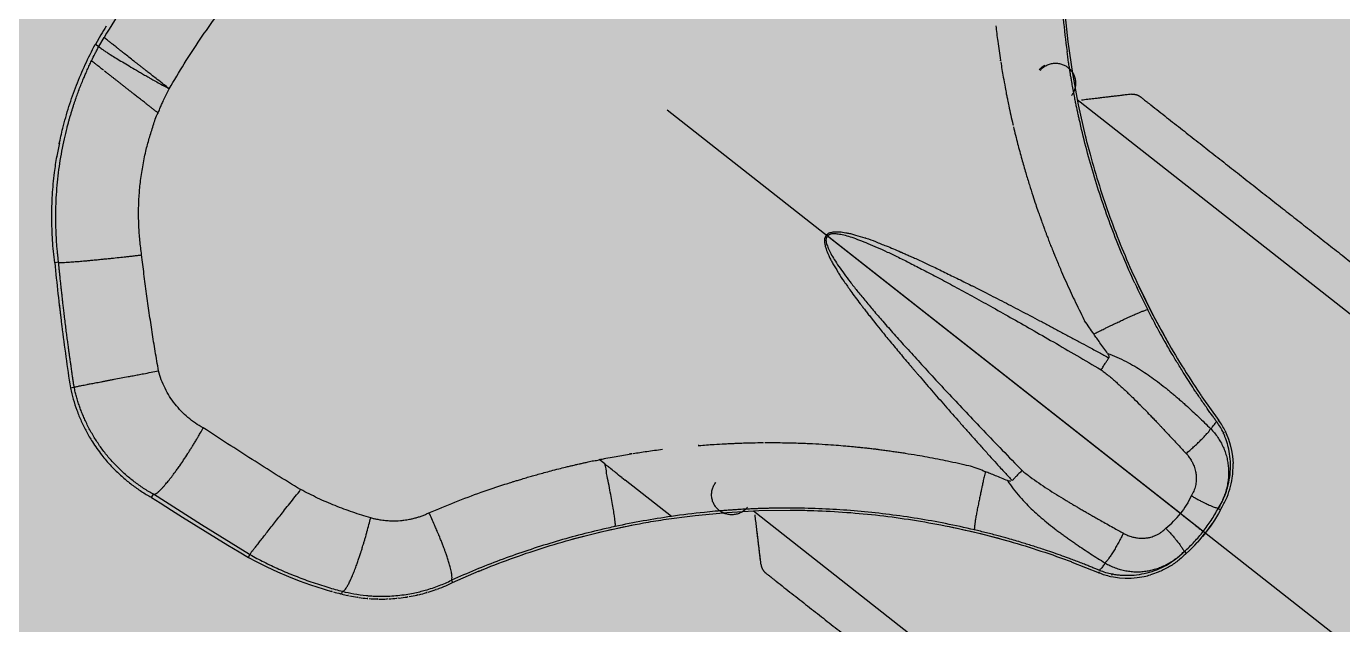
# Model space of a CAD drawing. Header units: millimetres. Extents: x 1145859089 to 1147511753, y -1047484727 to -1047247487.
# Drawn here: x 1146002182.3 to 1146002509.1, y -1047433324 to -1047433175.4 of the extents above; entities that cross this region are included whole.
import ezdxf
from ezdxf.xclip import XClip

# ---------------------------------------------------------------- set-up
doc = ezdxf.new("R2010")
doc.units = ezdxf.units.MM
doc.header["$LTSCALE"] = 100
doc.header["$MEASUREMENT"] = 0
doc.header["$XCLIPFRAME"] = 2
doc.linetypes.add('단지배치도$0$CENTER', pattern=[31, 30, -0.5, 0, -0.5])
doc.layers.get('0').update_dxf_attribs({"linetype": 'CONTINUOUS'})
doc.layers.add('XREF', color=135, linetype='CONTINUOUS')
doc.layers.add('단지배치도$0$W240910', color=135, linetype='CONTINUOUS')

# ---------------------------------------------------------------- blocks, each defined once
blk = doc.blocks.new('단지배치도$0$zw$9902')
at = {"layer": '단지배치도$0$W240910', "linetype": 'ByBlock', "ltscale": 20}
for p, q in [((64299.19, -61802.03), (64300.01, -61809.92)), ((64058.6, -61810.6), (64058.63, -61810.55)), ((64060.01, -61808.2), (64058.63, -61810.56)), ((64058.63, -61810.55), (64059.52, -61811.05)), ((64059.52, -61811.05), (64060.79, -61808.88)), ((64300.01, -61809.92), (64301.15, -61817.77)), ((64301.15, -61817.77), (64302.6, -61825.57)), ((64075.56, -61824.46), (64076.97, -61821.6)), ((64302.36, -61824.27), (64303.09, -61824.85)), ((64302.6, -61825.57), (64304.35, -61833.31)), ((64303.09, -61824.85), (64640.2, -62089.95)), ((64303.05, -61830), (64302.93, -61829.48)), ((64049.73, -61834.99), (64049.03, -61838.75)), ((64240.18, -61858.06), (64240.07, -61857.98)), ((64240.17, -61858.07), (64240.07, -61857.98)), ((64240.21, -61858.1), (64240.17, -61858.07)), ((64240.21, -61858.09), (64240.18, -61858.06)), ((64240.25, -61858.12), (64240.21, -61858.09)), ((64240.25, -61858.13), (64240.21, -61858.1)), ((64240.29, -61858.15), (64240.25, -61858.12)), ((64240.29, -61858.15), (64240.25, -61858.13)), ((64327.96, -61927.1), (64240.29, -61858.15)), ((64327.96, -61927.1), (64240.29, -61858.15)), ((64049.51, -61864.68), (64048.54, -61864.79)), ((64262.26, -61863.79), (64264.72, -61864.92)), ((64264.72, -61864.92), (64265.86, -61865.46)), ((64317.61, -61870.61), (64321.13, -61877.72)), ((64049.63, -61874.91), (64050.06, -61878.52)), ((64250.95, -61878.18), (64252.63, -61880.3)), ((64304.03, -61878.91), (64304.18, -61879.2)), ((64304.18, -61879.2), (64304.2, -61879.23)), ((64321.13, -61877.72), (64324.92, -61884.68)), ((64050.27, -61880.21), (64050.29, -61880.36)), ((64050.29, -61880.36), (64050.3, -61880.51)), ((64252.63, -61880.3), (64253.42, -61881.28)), ((64052.42, -61895.87), (64053.37, -61895.7)), ((64333.32, -61898.11), (64337.5, -61904)), ((64337.5, -61904), (64337.5, -61904)), ((64339.05, -61906.58), (64339.05, -61906.58)), ((64339.05, -61906.58), (64339.36, -61907.26)), ((64339.36, -61907.26), (64339.9, -61908.62)), ((64339.9, -61908.62), (64340.33, -61910.02)), ((64340.33, -61910.02), (64340.67, -61911.44)), ((64340.67, -61911.44), (64340.9, -61912.88)), ((64183.66, -61913.73), (64183.69, -61913.72)), ((64185.06, -61914.8), (64183.69, -61913.72)), ((64275.49, -61915.21), (64275.81, -61915.28)), ((64275.8, -61915.28), (64275.84, -61915.3)), ((64340.9, -61912.88), (64341.03, -61914.68)), ((64189.33, -61918.16), (64190.17, -61918.81)), ((64109.6, -61921.14), (64109.58, -61921.17)), ((64201.62, -61927.82), (64190.17, -61918.82)), ((64072.56, -61923.12), (64073.03, -61922.33)), ((64072.56, -61923.12), (64074.71, -61924.49)), ((64073.04, -61922.33), (64073.03, -61922.33)), ((64084.98, -61929.93), (64073.03, -61922.33)), ((64074.71, -61924.49), (64077.5, -61926.26)), ((64077.5, -61926.26), (64080.29, -61928.02)), ((64080.29, -61928.02), (64083.08, -61929.76)), ((64199.63, -61928.63), (64207.5, -61927.57)), ((64201.62, -61927.82), (64201.63, -61927.83)), ((64207.5, -61927.57), (64215.39, -61926.82)), ((64215.39, -61926.82), (64223.31, -61926.39)), ((64222, -61926.46), (64222.73, -61927.04)), ((64222.73, -61927.04), (64559.84, -62192.14)), ((64223.31, -61926.39), (64231.24, -61926.27)), ((64227.72, -61925.78), (64227.19, -61925.79)), ((64336.93, -61927.94), (64336.44, -61928.73)), ((64337.4, -61927.14), (64336.93, -61927.94)), ((64337.36, -61925.86), (64337.39, -61925.8)), ((64337.36, -61925.86), (64337.93, -61926.19)), ((64337.39, -61925.72), (64337.4, -61925.72)), ((64337.4, -61925.77), (64337.39, -61925.8)), ((64337.4, -61925.72), (64337.4, -61925.73)), ((64337.4, -61925.72), (64337.4, -61925.72)), ((64337.4, -61925.73), (64337.4, -61925.75)), ((64337.4, -61925.75), (64337.4, -61925.77)), ((64337.93, -61926.19), (64337.4, -61927.14)), ((64083.08, -61929.76), (64085.89, -61931.5)), ((64096.92, -61937.27), (64084.98, -61929.93)), ((64085.89, -61931.5), (64088.7, -61933.23)), ((64176.4, -61933.65), (64184.07, -61931.67)), ((64184.07, -61931.67), (64191.82, -61930)), ((64270.63, -61930.35), (64278.36, -61932.1)), ((64333.18, -61931.2), (64333.63, -61931.56)), ((64333.18, -61931.2), (64333.63, -61931.56)), ((64334.15, -61931.96), (64333.63, -61931.56)), ((64334.15, -61931.96), (64333.63, -61931.56)), ((64334.32, -61931.74), (64334.15, -61931.96)), ((64334.15, -61931.96), (64334.28, -61931.79)), ((64334.28, -61931.79), (64334.84, -61931.05)), ((64334.87, -61931.01), (64334.32, -61931.74)), ((64334.84, -61931.05), (64335.38, -61930.31)), ((64335.41, -61930.26), (64334.87, -61931.01)), ((64335.38, -61930.31), (64335.91, -61929.55)), ((64335.94, -61929.5), (64335.41, -61930.26)), ((64336.44, -61928.73), (64335.94, -61929.5)), ((64088.7, -61933.23), (64091.51, -61934.94)), ((64091.51, -61934.94), (64094.33, -61936.65)), ((64278.36, -61932.1), (64286.02, -61934.15)), ((64330.89, -61935.62), (64331.54, -61934.96)), ((64331.54, -61934.96), (64332.17, -61934.28)), ((64332.17, -61934.28), (64332.79, -61933.6)), ((64332.83, -61933.55), (64332.21, -61934.24)), ((64332.79, -61933.6), (64333.39, -61932.9)), ((64333.43, -61932.85), (64332.83, -61933.55)), ((64333.39, -61932.9), (64333.97, -61932.18)), ((64334.01, -61932.14), (64333.43, -61932.85)), ((64333.97, -61932.18), (64334.15, -61931.96)), ((64334.15, -61931.96), (64334.01, -61932.14)), ((64094.33, -61936.65), (64096.61, -61938.02)), ((64096.61, -61938.02), (64097.01, -61937.32)), ((64096.61, -61938.02), (64098.58, -61939.06)), ((64096.93, -61937.25), (64096.92, -61937.27)), ((64096.95, -61937.27), (64096.93, -61937.26)), ((64096.97, -61937.29), (64096.95, -61937.27)), ((64096.99, -61937.3), (64096.97, -61937.29)), ((64097, -61937.31), (64096.99, -61937.3)), ((64097.01, -61937.32), (64097, -61937.31)), ((64097.01, -61937.32), (64097.01, -61937.32)), ((64328.84, -61936.59), (64328.84, -61936.6)), ((64328.84, -61936.6), (64328.85, -61936.6)), ((64328.85, -61936.6), (64328.86, -61936.6)), ((64328.86, -61936.6), (64328.87, -61936.59)), ((64328.87, -61936.59), (64328.89, -61936.58)), ((64328.89, -61936.58), (64328.92, -61936.56)), ((64328.98, -61936.53), (64328.92, -61936.56)), ((64328.98, -61936.53), (64329.43, -61937)), ((64329.43, -61937), (64330.23, -61936.26)), ((64330.23, -61936.26), (64330.89, -61935.62)), ((64098.58, -61939.06), (64101.19, -61940.36)), ((64101.19, -61940.36), (64103.85, -61941.59)), ((64103.85, -61941.59), (64106.54, -61942.74)), ((64147.27, -61944.27), (64153.93, -61941.38)), ((64301.05, -61939.15), (64307.77, -61941.82)), ((64106.54, -61942.74), (64109.26, -61943.81)), ((64109.26, -61943.81), (64112.01, -61944.8)), ((64112.01, -61944.8), (64115.19, -61945.83)), ((64145.64, -61945.03), (64147.27, -61944.27)), ((64147, -61943.69), (64147, -61943.69)), ((64147, -61943.69), (64147.27, -61944.27)), ((64307.76, -61941.82), (64307.76, -61941.82)), ((64310.64, -61942.71), (64310.63, -61942.71)), ((64310.64, -61942.71), (64311.37, -61942.85)), ((64311.37, -61942.85), (64312.82, -61943.05)), ((64312.82, -61943.05), (64314.28, -61943.15)), ((64314.28, -61943.15), (64315.74, -61943.14)), ((64315.74, -61943.14), (64317.2, -61943.02)), ((64317.2, -61943.02), (64318.97, -61942.73)), ((64119.81, -61947.12), (64119.98, -61946.43))]:
    blk.add_line(p, q, dxfattribs=at)
at = {"layer": '단지배치도$0$W240910', "linetype": '단지배치도$0$CENTER', "ltscale": 50}
blk.add_line((64681.94, -62205.46), (64200.6, -61826.94), dxfattribs=at)
at = {"layer": '단지배치도$0$W240910', "linetype": 'ByBlock', "ltscale": 20}
for centre, radius, start, end in [((64274.49, -61936.09), 248.7, 146.9518, 149.2361), ((64502.63, -61784.64), 204.69, 185.4677, 187.7771), ((64289.59, -61944.7), 267.09, 148.7327, 149.265), ((64318.94, -61809.18), 36.03, 188.533, 189.2008), ((64654.66, -61804.94), 609.06, 185.63964, 187.09924), ((64499.59, -61785.17), 201.59, 204.8391, 206.9309), ((64654.66, -61804.94), 609.06, 187.12745, 188.58697), ((64089.43, -61888.05), 37.83, 191.9384, 192.0724), ((64324.59, -61913.5), 16.03, 25.5744, 36.3462), ((64211.24, -61946.13), 36.03, 94.4369, 95.1046), ((64321.02, -61915.35), 20.02, 357.3072, 1.9231), ((64229.93, -62126.43), 200.61, 98.1108, 102.1627), ((64230.71, -62130.44), 204.69, 95.8606, 98.1699), ((64303.2, -61907.63), 38.71, 326.8523, 332.0185), ((64230.45, -62128.8), 203.03, 102.1647, 103.1893), ((64230.5, -62127.36), 201.59, 76.7067, 78.7986), ((64303.36, -61907.76), 38.51, 316.7747, 321.8283), ((64303.36, -61907.75), 38.51, 321.8094, 326.8629), ((64303.21, -61907.63), 38.71, 311.6192, 316.7853), ((64313.95, -61927.03), 16.03, 247.2915, 258.0633), ((64314.91, -61923.13), 20.02, 281.7145, 286.3305), ((64144.36, -61850.55), 99.65, 252.9783, 254.2055), ((64144.26, -61850.9), 99.28, 254.2061, 254.4912), ((64144.17, -61851.24), 98.93, 254.4907, 255.5457), ((64144.08, -61851.56), 98.59, 255.5462, 255.7462), ((64129.27, -61910.09), 38.22, 255.669, 257.9621), ((64129.45, -61909.22), 39.1, 257.9556, 258.5405), ((64129.69, -61908), 40.35, 258.5567, 261.5102), ((64129.73, -61907.78), 40.58, 261.5075, 262.0688), ((64129.69, -61908.07), 40.28, 262.0659, 264.9314), ((64129.66, -61908.29), 40.06, 272.6591, 275.4463), ((64129.67, -61908.37), 39.98, 275.447, 275.9202), ((64129.66, -61908.33), 40.02, 275.9203, 276.321), ((64129.65, -61908.26), 40.09, 276.3215, 279.0815), ((64129.65, -61908.24), 40.11, 279.0812, 279.877), ((64129.66, -61908.28), 40.07, 279.8767, 282.7001), ((64129.67, -61908.34), 40.01, 282.7007, 283.3777), ((64129.7, -61908.45), 39.9, 283.3759, 286.2174), ((64129.68, -61908.4), 39.95, 286.2177, 286.8568), ((64129.59, -61908.08), 40.28, 286.8598, 289.733), ((64129.48, -61907.79), 40.59, 289.73, 290.2859), ((64129.63, -61908.17), 40.19, 290.2796, 293.4811), ((64129.66, -61908.39), 39.96, 264.9344, 265.5847), ((64129.65, -61908.45), 39.9, 265.5849, 268.4107), ((64129.66, -61908.33), 40.02, 268.409, 269.104), ((64129.66, -61908.27), 40.08, 269.1045, 271.9023), ((64129.66, -61908.25), 40.1, 271.902, 272.6596)]:
    blk.add_arc(centre, radius, start, end, dxfattribs=at)
for points, start_tangent, end_tangent in [([(64076.97, -61821.6), (64080.71, -61815.37), (64084.65, -61809.3), (64088.77, -61803.4)], (0.511351, 0.859372), (0.5766, 0.817027)), ([(64282.15, -61805.93), (64282.63, -61809.8), (64283.31, -61814.53)], (0.118052, -0.993007), (0.148536, -0.988907)), ([(64049.67, -61835.31), (64050.55, -61831.41), (64052.08, -61826.02), (64053.94, -61820.73), (64056.13, -61815.57), (64058.6, -61810.6)], (0.200212, 0.979753), (0.473545, 0.88077)), ([(64076.97, -61821.6), (64075.58, -61820.51), (64073.99, -61819.26), (64072.86, -61818.37), (64071.88, -61817.6), (64071.05, -61816.94), (64070.45, -61816.47), (64069.86, -61816.01), (64069.29, -61815.56), (64068.73, -61815.13), (64068.2, -61814.7), (64066.94, -61813.72), (64065.82, -61812.84), (64065.08, -61812.25), (64064.39, -61811.71), (64063.76, -61811.21), (64062.91, -61810.55), (64062.21, -61809.99), (64061.63, -61809.54), (64061.2, -61809.2), (64060.79, -61808.88)], (-0.783998, 0.620763), (-0.804266, 0.594269)), ([(64057.69, -61814.64), (64058.58, -61812.84), (64059.05, -61811.93), (64059.28, -61811.49), (64059.52, -61811.05)], (0.434613, 0.900617), (0.474348, 0.880337)), ([(64059.52, -61811.05), (64059.89, -61811.43), (64060.32, -61811.75), (64060.9, -61812.15), (64061.63, -61812.63), (64062.5, -61813.19)], (0.206712, -0.978402), (0.867952, -0.496649)), ([(64062.5, -61813.19), (64063.83, -61814.02), (64065.34, -61814.93), (64067, -61815.92), (64068.84, -61817), (64069.82, -61817.57), (64070.87, -61818.17), (64071.95, -61818.79), (64072.94, -61819.35), (64074.23, -61820.08), (64075.62, -61820.86), (64076.97, -61821.6)], (0.867952, -0.496649), (0.824128, -0.566403)), ([(64302.93, -61829.48), (64302.7, -61828.46), (64302.48, -61827.43), (64302.25, -61826.36), (64302.02, -61825.27), (64301.8, -61824.16), (64301.5, -61822.63), (64301.19, -61820.94), (64300.94, -61819.55), (64300.78, -61818.59), (64300.66, -61817.87), (64300.58, -61817.39), (64300.49, -61816.85), (64300.4, -61816.25), (64300.3, -61815.64), (64300.21, -61815.04), (64299.83, -61812.34)], (-0.220632, 0.975357), (-0.135321, 0.990802)), ([(64050.33, -61837.07), (64050.95, -61834.03), (64051.61, -61831.3), (64051.74, -61830.79), (64051.87, -61830.3), (64051.99, -61829.84), (64052.11, -61829.41), (64052.23, -61829), (64052.34, -61828.61), (64052.45, -61828.25), (64052.73, -61827.31), (64052.95, -61826.58), (64053.12, -61826.06), (64053.24, -61825.68), (64053.37, -61825.28), (64053.49, -61824.93), (64053.73, -61824.23), (64054.22, -61822.84), (64055.28, -61820.08), (64055.53, -61819.47), (64055.72, -61819.01), (64056.14, -61818.03), (64056.33, -61817.58), (64056.51, -61817.18), (64056.74, -61816.66), (64056.91, -61816.3), (64057.18, -61815.7), (64057.41, -61815.22), (64057.69, -61814.64)], (0.182012, 0.983296), (0.435443, 0.900216)), ([(64060.62, -61816.94), (64059.82, -61816.31), (64059.1, -61815.75), (64058.53, -61815.3), (64058.1, -61814.96), (64057.69, -61814.64)], (-0.916279, 0.40054), (0.255561, 0.966793)), ([(64061.04, -61817.28), (64060.62, -61816.94)], (-0.786311, 0.617831), (-0.916279, 0.40054)), ([(64074.19, -61827.61), (64073.87, -61827.36), (64073.32, -61826.93), (64072.76, -61826.49), (64072.21, -61826.06), (64071.67, -61825.63), (64071.06, -61825.15), (64070.55, -61824.75), (64069.8, -61824.16), (64069.04, -61823.57), (64068.19, -61822.89), (64067.67, -61822.48), (64067.14, -61822.07), (64066.45, -61821.53), (64065.79, -61821.01), (64065.2, -61820.55), (64064.66, -61820.12), (64064.09, -61819.67), (64063.53, -61819.23), (64062.98, -61818.8), (64062.33, -61818.29), (64061.66, -61817.76), (64061.04, -61817.28)], (-0.910909, 0.412607), (-0.786311, 0.617831)), ([(64283.37, -61814.94), (64283.99, -61818.67), (64284.47, -61821.29)], (0.160051, -0.987109), (0.180226, -0.983625)), ([(64284.47, -61821.29), (64284.76, -61822.84), (64284.86, -61823.33), (64285.06, -61824.32), (64285.37, -61825.84), (64286.39, -61830.43)], (0.180226, -0.983625), (0.231872, -0.972746)), ([(64074.19, -61827.61), (64074.64, -61826.52), (64075.08, -61825.5), (64075.56, -61824.46)], (0.592381, 0.805658), (0.410795, 0.911728)), ([(64070.12, -61862.87), (64069.68, -61859.26), (64069.43, -61855.69), (64069.37, -61852.07), (64069.49, -61848.45), (64069.81, -61844.87), (64070.38, -61840.95), (64071.17, -61837.1), (64072.02, -61833.89), (64073.02, -61830.73), (64074.19, -61827.61)], (-0.12736, 0.991857), (0.509409, 0.860524)), ([(64286.39, -61830.43), (64286.49, -61830.87)], (0.231872, -0.972746), (-0.97336, -0.229282)), ([(64316.65, -61869.85), (64313.81, -61863.41), (64311.18, -61856.85), (64308.78, -61850.2), (64306.63, -61843.51), (64304.72, -61836.77), (64303.05, -61830)], (-0.420482, 0.907301), (-0.220908, 0.975295)), ([(64286.53, -61831.01), (64287.57, -61835.24), (64288.59, -61839.06), (64289.57, -61842.48), (64290.49, -61845.49), (64291.32, -61848.1), (64292.05, -61850.32), (64292.68, -61852.14), (64293.12, -61853.41), (64293.47, -61854.39), (64293.71, -61855.06), (64293.85, -61855.43), (64294.04, -61855.96), (64294.22, -61856.46), (64294.46, -61857.09), (64294.61, -61857.5), (64294.76, -61857.89), (64294.9, -61858.26), (64295.39, -61859.53), (64295.89, -61860.8), (64296.38, -61862.04)], (0.216651, -0.976249), (0.346662, -0.93799)), ([(64304.32, -61833.19), (64305.53, -61837.85), (64307.85, -61845.72), (64310.49, -61853.49), (64313.44, -61861.15), (64316.71, -61868.68), (64320.28, -61876.08), (64324.15, -61883.32), (64328.32, -61890.39), (64332.77, -61897.29), (64333.32, -61898.11)], (0.239622, -0.970866), (0.564378, -0.825517)), ([(64049.51, -61864.68), (64049.43, -61864.07), (64049.34, -61863.22), (64049.23, -61862.23), (64049.17, -61861.5), (64049.11, -61860.88), (64049.05, -61860.12), (64049, -61859.36), (64048.91, -61857.63), (64048.84, -61855.64), (64048.81, -61853.86), (64048.82, -61852.26), (64048.9, -61849.46), (64049.1, -61846.34), (64049.4, -61843.23), (64049.81, -61840.14), (64050.33, -61837.07)], (-0.126925, 0.991912), (0.182012, 0.983296)), ([(64048.54, -61864.79), (64048.02, -61859.21), (64047.83, -61853.61), (64047.99, -61848.01), (64048.5, -61842.42), (64049.09, -61838.41)], (-0.125934, 0.992039), (0.165932, 0.986137)), ([(64240.06, -61857.98), (64239.8, -61858.45), (64239.64, -61859.28)], (-0.62616, -0.779695), (0.389731, -0.920929)), ([(64239.64, -61859.28), (64239.76, -61860.48), (64239.87, -61860.9), (64240, -61861.35)], (-0.057561, -0.998342), (0.321959, -0.946753)), ([(64240.29, -61858.15), (64240.07, -61858.59), (64239.99, -61859.22), (64240.14, -61860.09)], (-0.566014, -0.824396), (0.362589, -0.931949)), ([(64240.06, -61857.98), (64240.46, -61857.61), (64241.22, -61857.26)], (0.610075, 0.792343), (0.986855, -0.161606)), ([(64240.29, -61858.15), (64240.66, -61857.84), (64241.25, -61857.61), (64242.13, -61857.55)], (0.667697, 0.744433), (0.991166, -0.13263)), ([(64241.22, -61857.26), (64242.42, -61857.09), (64242.86, -61857.1), (64243.33, -61857.12)], (0.956623, 0.291328), (0.995973, -0.089656)), ([(64242.13, -61857.55), (64243.31, -61857.67), (64244.74, -61857.98), (64246.41, -61858.49), (64248.3, -61859.17), (64250.39, -61860.01), (64252.69, -61860.99), (64255.21, -61862.14), (64257.96, -61863.46), (64260.93, -61864.93), (64264.12, -61866.57), (64267.89, -61868.54), (64271.92, -61870.71), (64276.23, -61873.06), (64280.8, -61875.6), (64285.74, -61878.37), (64290.95, -61881.34), (64296.45, -61884.49), (64302.22, -61887.84), (64308.26, -61891.4)], (0.991166, -0.13263), (0.858678, -0.512515)), ([(64243.33, -61857.12), (64244.91, -61857.34), (64245.36, -61857.43), (64245.83, -61857.53), (64246.31, -61857.64), (64246.82, -61857.77), (64247.34, -61857.92)], (0.995973, -0.089656), (0.971562, -0.236786)), ([(64247.34, -61857.92), (64249.64, -61858.63), (64249.9, -61858.67)], (0.971562, -0.236786), (0.990348, -0.138602)), ([(64249.9, -61858.72), (64252.29, -61859.57), (64254.96, -61860.62)], (0.979701, -0.200465), (0.938577, -0.34507)), ([(64049.51, -61864.68), (64050.05, -61864.73), (64050.62, -61864.72), (64051.36, -61864.69), (64052.25, -61864.63), (64053.33, -61864.56), (64054.58, -61864.46), (64056.01, -61864.34), (64056.98, -61864.25), (64058.04, -61864.15), (64059.38, -61864.02), (64060.57, -61863.9), (64061.51, -61863.81), (64062.67, -61863.69), (64064.51, -61863.49), (64066.24, -61863.3), (64067.17, -61863.2), (64068.33, -61863.07), (64069.36, -61862.96), (64070.12, -61862.87)], (0.833808, -0.552055), (0.993055, 0.11765)), ([(64074.3, -61891.67), (64073.49, -61886.81), (64072.73, -61882.02), (64072.02, -61877.29), (64071.35, -61872.5), (64070.7, -61867.6), (64070.12, -61862.87)], (-0.150276, 0.988644), (-0.131264, 0.991347)), ([(64240, -61861.35), (64240.58, -61862.84), (64240.78, -61863.25), (64240.99, -61863.68), (64241.21, -61864.13), (64241.46, -61864.59), (64241.72, -61865.07)], (0.321959, -0.946753), (0.459186, -0.88834)), ([(64240.14, -61860.09), (64240.53, -61861.2), (64241.17, -61862.52), (64242.06, -61864.03), (64243.17, -61865.7), (64244.47, -61867.54), (64245.97, -61869.53), (64247.68, -61871.71), (64249.61, -61874.07), (64251.74, -61876.61), (64254.08, -61879.33), (64256.89, -61882.53), (64259.95, -61885.94), (64263.25, -61889.57), (64266.79, -61893.42), (64270.65, -61897.56), (64274.76, -61901.93), (64279.13, -61906.52), (64283.74, -61911.34), (64288.62, -61916.37)], (0.362589, -0.931949), (0.700525, -0.713628)), ([(64254.96, -61860.62), (64256.73, -61861.35), (64258.61, -61862.16)], (0.938577, -0.34507), (0.910983, -0.412444)), ([(64258.61, -61862.16), (64259.13, -61862.39), (64259.63, -61862.61), (64260.14, -61862.84), (64260.66, -61863.07), (64261.19, -61863.3), (64261.72, -61863.54), (64262.26, -61863.79)], (-0.910983, 0.412444), (0.903554, -0.428474)), ([(64296.38, -61862.04), (64296.82, -61863.12), (64297.3, -61864.27)], (0.346662, -0.93799), (0.399571, -0.916702)), ([(64053.37, -61895.7), (64053.25, -61894.9), (64053.11, -61893.97), (64052.95, -61892.89), (64052.77, -61891.66), (64052.59, -61890.37), (64052.44, -61889.3), (64052.35, -61888.7), (64052.28, -61888.21), (64052.22, -61887.74), (64052.09, -61886.8), (64051.97, -61885.89), (64051.81, -61884.72), (64051.63, -61883.3), (64051.43, -61881.81), (64051.22, -61880.12), (64051, -61878.35), (64050.82, -61876.81), (64050.66, -61875.5), (64050.54, -61874.42), (64050.44, -61873.58), (64050.38, -61872.97), (64050.33, -61872.53), (64050.24, -61871.75), (64050.18, -61871.23), (64050.12, -61870.6), (64050, -61869.5), (64049.87, -61868.26), (64049.76, -61867.21), (64049.66, -61866.26), (64049.58, -61865.42), (64049.51, -61864.68)], (-0.149837, 0.988711), (-0.09739, 0.995246)), ([(64241.72, -61865.07), (64242.95, -61867.13), (64243.06, -61867.37)], (0.459186, -0.88834), (0.3682, -0.929747)), ([(64265.86, -61865.46), (64269.06, -61866.99), (64272.45, -61868.64), (64276.04, -61870.43), (64276.67, -61870.74), (64277.3, -61871.06), (64277.94, -61871.38), (64278.58, -61871.71), (64279.23, -61872.04)], (0.91816, -0.396209), (0.887621, -0.460575)), ([(64297.3, -61864.27), (64298.47, -61867.04), (64299.49, -61869.36)], (0.399571, -0.916702), (0.406904, -0.913471)), ([(64243.1, -61867.36), (64244.5, -61869.48), (64246.14, -61871.83)], (0.425808, -0.904814), (0.556639, -0.830754)), ([(64299.49, -61869.36), (64300.6, -61871.81), (64301.65, -61874.04)], (0.406904, -0.913471), (0.432521, -0.901624)), ([(64246.14, -61871.83), (64247.27, -61873.38), (64248.5, -61875.01)], (0.556639, -0.830754), (0.615608, -0.788052)), ([(64279.23, -61872.04), (64283.61, -61874.28), (64288.21, -61876.67), (64293.03, -61879.2), (64295.45, -61880.48), (64297.89, -61881.78), (64300.37, -61883.1), (64302.87, -61884.44), (64305.15, -61885.68), (64307.81, -61887.13), (64310.18, -61888.44)], (0.887621, -0.460575), (0.866619, -0.498971)), ([(64248.5, -61875.01), (64248.84, -61875.46), (64249.18, -61875.9), (64249.52, -61876.35), (64249.87, -61876.8), (64250.22, -61877.25), (64250.58, -61877.71), (64250.95, -61878.18)], (-0.615608, 0.788052), (0.629435, -0.777053)), ([(64301.65, -61874.04), (64302.83, -61876.49), (64304.03, -61878.91)], (0.432521, -0.901624), (0.440271, -0.897865)), ([(64306.46, -61882.5), (64305.39, -61880.96), (64304.2, -61879.23)], (-0.570811, 0.821082), (-0.627616, 0.778523)), ([(64311.11, -61880.22), (64311.65, -61879.96), (64312.19, -61879.71), (64312.73, -61879.45), (64313.3, -61879.18), (64314.46, -61878.64), (64315.63, -61878.1)], (0.902007, 0.431722), (0.911511, 0.411276)), ([(64315.63, -61878.1), (64316.21, -61877.85), (64316.73, -61877.62), (64317.24, -61877.39), (64318, -61877.08), (64318.69, -61876.8)], (0.911511, 0.411275), (0.934249, 0.356621)), ([(64318.69, -61876.8), (64319.12, -61876.64), (64319.47, -61876.53), (64319.87, -61876.47)], (0.934249, 0.356621), (0.92289, -0.385063)), ([(64337, -61904.3), (64336.5, -61903.62), (64335.94, -61902.84), (64335.31, -61901.97), (64334.62, -61900.99), (64333.79, -61899.81), (64332.94, -61898.57), (64332.54, -61897.98), (64332.2, -61897.47), (64331.91, -61897.04), (64331.67, -61896.69), (64331.34, -61896.18), (64328.89, -61892.39), (64327.29, -61889.79), (64325.75, -61887.23), (64323.95, -61884.09), (64322.71, -61881.87), (64321.27, -61879.18), (64319.87, -61876.47)], (-0.592036, 0.805911), (-0.452977, 0.891522)), ([(64253.42, -61881.28), (64255.65, -61884.03), (64258.06, -61886.94), (64260.65, -61890.01), (64261.1, -61890.54), (64261.56, -61891.08), (64262.02, -61891.62), (64262.49, -61892.17), (64262.96, -61892.72)], (0.601523, -0.798855), (0.656873, -0.754001)), ([(64306.46, -61882.5), (64307.59, -61881.94), (64308.77, -61881.36), (64309.26, -61881.12), (64309.73, -61880.89), (64310.06, -61880.73), (64310.72, -61880.41), (64311.11, -61880.22)], (0.892234, 0.451573), (0.903466, 0.42866)), ([(64309.91, -61887.35), (64308.01, -61884.69), (64307.19, -61883.54), (64306.82, -61883.02), (64306.46, -61882.5)], (-0.580984, 0.813915), (-0.576503, 0.817095)), ([(64308.26, -61891.4), (64308.87, -61890.49), (64309.4, -61889.67), (64309.84, -61888.99), (64310.18, -61888.44)], (0.706297, 0.707916), (0.530605, 0.847619)), ([(64309.91, -61887.35), (64310.2, -61887.92), (64310.18, -61888.44)], (0.58222, -0.813031), (-0.52259, -0.852584)), ([(64309.91, -61887.35), (64312.21, -61888.23), (64314.53, -61889.35), (64316.62, -61890.51), (64318.57, -61891.73), (64320.39, -61892.96), (64322.26, -61894.33), (64324.19, -61895.83), (64325.01, -61896.49), (64325.85, -61897.19), (64326.7, -61897.9), (64327.56, -61898.64), (64328.43, -61899.4), (64329.31, -61900.19), (64330.9, -61901.64), (64332.42, -61903.07), (64333.96, -61904.54), (64335.52, -61906.06)], (0.941243, -0.33773), (0.74088, -0.671638)), ([(64053.37, -61895.7), (64053.81, -61895.6), (64054.22, -61895.51), (64054.65, -61895.42), (64055.23, -61895.3), (64055.87, -61895.18), (64056.58, -61895.04), (64057.36, -61894.89), (64058.62, -61894.65), (64059.97, -61894.39), (64060.77, -61894.24), (64061.59, -61894.08), (64062.43, -61893.92), (64063.29, -61893.76), (64065.02, -61893.43), (64066.76, -61893.1), (64068.02, -61892.86), (64069.3, -61892.62), (64070.57, -61892.38), (64072.47, -61892.02), (64074.3, -61891.67)], (0.92118, 0.389137), (0.982781, 0.184772)), ([(64085.43, -61905.85), (64083.47, -61904.64), (64081.63, -61903.25), (64079.93, -61901.66), (64078.41, -61899.91), (64077.06, -61898.02), (64075.93, -61896), (64075, -61893.87), (64074.3, -61891.67)], (-0.885924, 0.46383), (-0.265234, 0.964184)), ([(64308.26, -61891.4), (64310.33, -61893.01), (64312.31, -61894.72), (64314.24, -61896.49), (64316.13, -61898.31), (64317.96, -61900.13), (64318.56, -61900.74), (64319.19, -61901.38), (64319.84, -61902.05), (64320.51, -61902.75), (64321.36, -61903.62), (64322.13, -61904.44), (64322.77, -61905.11), (64323.28, -61905.65), (64324.02, -61906.44), (64325.01, -61907.5), (64326.17, -61908.73), (64327.39, -61910.04), (64328.46, -61911.2), (64329.39, -61912.19)], (0.808335, -0.588723), (0.687913, -0.725794)), ([(64060.31, -61911.11), (64058.72, -61908.78), (64057.29, -61906.34), (64056.03, -61903.79), (64055.54, -61902.67), (64055.09, -61901.54), (64054.68, -61900.4), (64054.3, -61899.24), (64053.95, -61898.06), (64053.65, -61896.92), (64053.37, -61895.7)], (-0.593729, 0.804665), (-0.208231, 0.97808)), ([(64262.96, -61892.72), (64266.17, -61896.45), (64269.58, -61900.36), (64273.18, -61904.45), (64274.99, -61906.5), (64276.83, -61908.56), (64278.7, -61910.66), (64280.59, -61912.77), (64282.33, -61914.7), (64284.37, -61916.94), (64286.2, -61918.94)], (0.656873, -0.754001), (0.689235, -0.724538)), ([(64052.44, -61895.96), (64053.13, -61898.7), (64054.04, -61901.46), (64055.14, -61904.15), (64056.42, -61906.76), (64057.89, -61909.28), (64060.22, -61912.57)], (0.209147, -0.977884), (0.572147, -0.820151)), ([(64335.52, -61906.06), (64335.96, -61905.55), (64336.28, -61905.17), (64336.6, -61904.76), (64337, -61904.3)], (0.856919, 0.515451), (0.789934, -0.613192)), ([(64337.5, -61904), (64337, -61904.31)], (-0.842751, -0.538303), (-0.842535, -0.538641)), ([(64338.64, -61907.08), (64337.89, -61905.65), (64337, -61904.31)], (-0.41135, 0.911478), (-0.595849, 0.803097)), ([(64073.04, -61922.33), (64073.7, -61922.13), (64074.19, -61921.77), (64074.77, -61921.24), (64075.18, -61920.82), (64075.64, -61920.33), (64076.12, -61919.76), (64076.92, -61918.79), (64077.79, -61917.68), (64078.35, -61916.92), (64078.94, -61916.1), (64079.57, -61915.22), (64080.55, -61913.78), (64081.57, -61912.23), (64082.03, -61911.51), (64082.52, -61910.74), (64083.02, -61909.93), (64083.54, -61909.08), (64083.8, -61908.65), (64084.08, -61908.18), (64084.67, -61907.17), (64085.43, -61905.85)], (0.969869, -0.243629), (0.495509, 0.868603)), ([(64109.58, -61921.17), (64097.53, -61913.66), (64085.43, -61905.85)], (-0.856182, 0.516674), (-0.838139, 0.545456)), ([(64329.39, -61912.19), (64330.31, -61911.41), (64331.25, -61910.57), (64332.19, -61909.7), (64333.07, -61908.84), (64333.87, -61908.02), (64334.56, -61907.26), (64335.11, -61906.6), (64335.52, -61906.05)], (0.769112, 0.639113), (0.847815, 0.530291)), ([(64335.52, -61906.05), (64336.41, -61907.06), (64337.27, -61908.21), (64337.96, -61909.33), (64338.59, -61910.59), (64339.07, -61911.81), (64339.47, -61913.13), (64339.73, -61914.4), (64339.89, -61915.74), (64339.93, -61916.98), (64339.87, -61918.27), (64339.7, -61919.6), (64339.42, -61920.94), (64339.05, -61922.18), (64338.58, -61923.41), (64338.03, -61924.58), (64337.39, -61925.72)], (0.66009, -0.751186), (-0.525096, -0.851043)), ([(64340.41, -61915.48), (64340.26, -61912.9), (64339.82, -61910.5), (64339.72, -61910.13), (64339.55, -61909.51), (64339.4, -61909.04), (64339.24, -61908.59), (64339.1, -61908.22), (64338.96, -61907.85), (64338.82, -61907.5), (64338.64, -61907.08)], (0.006236, 0.999981), (0.157595, 0.987504)), ([(64338.64, -61907.08), (64339.05, -61906.58)], (0.883519, 0.468396), (0.432005, 0.901871)), ([(64073.04, -61922.33), (64070.61, -61920.86), (64068.29, -61919.21), (64066.08, -61917.4), (64064.01, -61915.44), (64062.08, -61913.34), (64060.31, -61911.11)], (-0.873669, 0.48652), (-0.593729, 0.804665)), ([(64191.15, -61912.35), (64191.81, -61912.24), (64192.15, -61912.19)], (0.985582, 0.169199), (0.995379, 0.096021)), ([(64192.15, -61912.18), (64195.49, -61911.67), (64199.41, -61911.15)], (0.989234, 0.146345), (0.992845, 0.119408)), ([(64208.45, -61910.21), (64212.22, -61909.93), (64214.88, -61909.78)], (0.997015, 0.077202), (0.998387, 0.056775)), ([(64214.88, -61909.78), (64216.46, -61909.7), (64216.95, -61909.68), (64217.96, -61909.64), (64219.52, -61909.58), (64224.21, -61909.49)], (0.998387, 0.056775), (0.999992, 0.00402)), ([(64224.21, -61909.49), (64224.67, -61909.49)], (0.999992, 0.00402), (-0.006682, 0.999978)), ([(64224.81, -61909.49), (64229.17, -61909.51), (64233.12, -61909.6), (64236.67, -61909.74), (64239.82, -61909.92), (64242.55, -61910.11), (64244.88, -61910.31), (64246.8, -61910.48), (64248.14, -61910.62), (64249.17, -61910.72), (64249.88, -61910.8), (64250.27, -61910.84), (64250.83, -61910.91), (64251.36, -61910.97), (64252.03, -61911.05), (64252.46, -61911.1), (64252.87, -61911.15), (64253.27, -61911.2), (64254.61, -61911.38), (64255.96, -61911.56), (64257.29, -61911.75)], (0.999807, 0.019638), (0.993281, -0.115728)), ([(64257.29, -61911.75), (64258.45, -61911.92), (64259.67, -61912.11)], (0.993281, -0.115728), (0.985068, -0.172165)), ([(64259.67, -61912.11), (64262.64, -61912.6), (64265.13, -61913.04)], (0.985068, -0.172165), (0.983657, -0.180053)), ([(64329.39, -61912.19), (64330, -61912.92), (64330.64, -61913.86), (64331.08, -61914.68), (64331.25, -61915.06), (64331.47, -61915.66), (64331.67, -61916.36), (64331.8, -61916.94), (64331.87, -61917.45), (64331.92, -61918.31), (64331.84, -61919.53), (64331.71, -61920.21), (64331.53, -61920.88), (64331.3, -61921.52), (64330.68, -61922.74)], (0.708878, -0.705331), (-0.459505, -0.888175)), ([(64060.22, -61912.57), (64061.35, -61913.95), (64063.32, -61916.1), (64065.44, -61918.1), (64067.7, -61919.94), (64070.07, -61921.61), (64072.49, -61923.07)], (0.616259, -0.787543), (0.873739, -0.486394)), ([(64165.94, -61918.1), (64167.16, -61917.75), (64168.53, -61917.36), (64170.07, -61916.94), (64171.76, -61916.49), (64173.64, -61916), (64175.33, -61915.58), (64176.35, -61915.34), (64177.15, -61915.15), (64177.74, -61915.01), (64178.11, -61914.92), (64178.76, -61914.77), (64179.13, -61914.69), (64179.98, -61914.5), (64180.98, -61914.28)], (0.96324, 0.268641), (0.95592, 0.293628)), ([(64180.98, -61914.28), (64182.32, -61914), (64183.66, -61913.73)], (0.95592, 0.293628), (0.940544, 0.339673)), ([(64183.69, -61913.72), (64184.14, -61913.63), (64185.34, -61913.39), (64187.43, -61913), (64191.15, -61912.35)], (0.98145, 0.191718), (0.985582, 0.169199)), ([(64186.03, -61919.59), (64185.55, -61917.19), (64185.06, -61914.8)], (-0.19298, 0.981203), (-0.423537, 0.905879)), ([(64189.33, -61918.17), (64187.76, -61916.93), (64186.59, -61916.01), (64185.8, -61915.38), (64185.06, -61914.8)], (-0.836878, 0.547389), (-0.785964, 0.618272)), ([(64265.13, -61913.04), (64267.78, -61913.55), (64270.19, -61914.04)], (0.983657, -0.180053), (0.978184, -0.207741)), ([(64270.19, -61914.04), (64272.85, -61914.61), (64275.49, -61915.21)], (0.978184, -0.207741), (0.976358, -0.216159)), ([(64279.55, -61916.72), (64277.81, -61916.04), (64275.84, -61915.3)], (-0.932519, 0.361122), (-0.904554, 0.42636)), ([(64337.36, -61925.86), (64338.3, -61924.21), (64339.07, -61922.47), (64339.66, -61920.69), (64340.21, -61918.05), (64340.41, -61915.48)], (0.530774, 0.847513), (0.006236, 0.999981)), ([(64141.44, -61926.94), (64147.89, -61924.28), (64154.43, -61921.83), (64160.28, -61919.85), (64161.78, -61919.37), (64162.55, -61919.13), (64163.38, -61918.87), (64164.51, -61918.53), (64165.94, -61918.1)], (0.92364, 0.383262), (0.96324, 0.268641)), ([(64279.55, -61916.72), (64279.27, -61917.95), (64278.98, -61919.23), (64278.87, -61919.77), (64278.75, -61920.28), (64278.68, -61920.64), (64278.52, -61921.35), (64278.43, -61921.77)], (-0.228469, -0.973551), (-0.203555, -0.979064)), ([(64285.07, -61918.93), (64282.05, -61917.71), (64280.73, -61917.19), (64280.14, -61916.95), (64279.55, -61916.72)], (-0.927953, 0.372698), (-0.929987, 0.367594)), ([(64288.62, -61916.37), (64287.88, -61917.18), (64287.21, -61917.88), (64286.65, -61918.47), (64286.2, -61918.94)], (-0.521426, -0.853297), (-0.698615, -0.715498)), ([(64288.62, -61916.37), (64290.68, -61918), (64292.81, -61919.52), (64294.98, -61920.98), (64297.19, -61922.39), (64299.39, -61923.74), (64300.13, -61924.18), (64300.9, -61924.64), (64301.7, -61925.11), (64302.54, -61925.6), (64303.59, -61926.22), (64304.57, -61926.78), (64305.37, -61927.24), (64306.01, -61927.6), (64306.95, -61928.14), (64308.22, -61928.86), (64309.69, -61929.69), (64311.25, -61930.56), (64312.62, -61931.34), (64313.81, -61932)], (0.762715, -0.646735), (0.867527, -0.49739)), ([(64337.93, -61926.19), (64339.26, -61923.7), (64340.23, -61921.06), (64340.83, -61918.3), (64341.02, -61916.29)], (0.496754, 0.867891), (0.045789, 0.998951)), ([(64105.6, -61926.22), (64106.88, -61924.6), (64108.22, -61922.9), (64109.58, -61921.17)], (0.521164, 0.853456), (0.4823, 0.876006)), ([(64126.98, -61928.14), (64122.53, -61926.78), (64118.14, -61925.15), (64113.81, -61923.26), (64109.6, -61921.14)], (-0.96671, 0.255874), (-0.880948, 0.473213)), ([(64187.66, -61930.32), (64187.69, -61929.5), (64187.59, -61928.58), (64187.42, -61927.33), (64187.17, -61925.76), (64186.84, -61923.9), (64186.46, -61921.82), (64186.03, -61919.59)], (0.285293, 0.95844), (-0.19298, 0.981203)), ([(64278.43, -61921.77), (64278.31, -61922.37), (64278.19, -61922.94), (64278.06, -61923.54), (64277.94, -61924.15), (64277.68, -61925.41), (64277.44, -61926.67)], (-0.206874, -0.978368), (-0.184764, -0.982783)), ([(64285.07, -61918.93), (64285.7, -61919.08), (64286.2, -61918.94)], (0.927385, -0.374108), (0.70533, 0.708879)), ([(64285.07, -61918.93), (64286.47, -61920.95), (64288.11, -61922.95), (64289.73, -61924.7), (64291.37, -61926.31), (64293, -61927.79), (64294.77, -61929.29), (64296.68, -61930.81), (64297.52, -61931.45), (64298.39, -61932.1), (64299.29, -61932.76), (64300.21, -61933.42), (64301.16, -61934.08), (64302.13, -61934.75), (64303.91, -61935.95), (64305.66, -61937.09), (64307.45, -61938.24), (64309.29, -61939.4)], (0.550135, -0.835076), (0.827387, -0.561632)), ([(64330.68, -61922.74), (64329.44, -61924.99), (64327.96, -61927.1)], (-0.409269, -0.912414), (-0.618514, -0.785773)), ([(64330.68, -61922.74), (64331.43, -61923.12), (64332.27, -61923.6), (64333.03, -61924.01), (64333.59, -61924.29), (64333.93, -61924.45), (64334.36, -61924.65), (64334.85, -61924.88), (64335.44, -61925.14), (64336.12, -61925.41)], (0.936821, -0.349808), (0.818865, -0.573986)), ([(64096.93, -61937.26), (64097.32, -61936.76), (64097.71, -61936.27), (64098.22, -61935.62), (64098.83, -61934.84), (64099.56, -61933.92), (64100.39, -61932.86), (64101.3, -61931.7), (64102.3, -61930.43), (64103.36, -61929.08), (64104.47, -61927.66), (64105.6, -61926.22)], (0.998691, -0.051154), (0.521164, 0.853456)), ([(64119.98, -61946.43), (64120.72, -61945.86), (64121.21, -61945.11), (64121.62, -61944.34), (64122.07, -61943.39), (64122.56, -61942.27), (64123.06, -61941), (64123.29, -61940.4), (64123.5, -61939.82), (64123.7, -61939.26), (64123.89, -61938.73), (64124.06, -61938.23), (64124.21, -61937.78), (64124.38, -61937.25), (64124.53, -61936.8), (64124.65, -61936.42), (64124.83, -61935.87), (64124.97, -61935.4), (64125.17, -61934.73), (64125.44, -61933.85), (64125.67, -61933.06), (64125.82, -61932.51), (64126.06, -61931.64), (64126.54, -61929.87), (64126.98, -61928.14)], (0.997122, 0.075811), (0.240665, 0.970608)), ([(64126.98, -61928.14), (64127.41, -61928.26), (64128.17, -61928.44), (64129.26, -61928.64), (64130.67, -61928.82), (64131.33, -61928.87), (64131.98, -61928.9), (64134.39, -61928.84), (64135.23, -61928.75), (64135.96, -61928.65), (64136.58, -61928.54), (64137.09, -61928.43), (64137.51, -61928.34), (64138.04, -61928.2), (64138.43, -61928.09), (64138.87, -61927.96), (64139.32, -61927.81), (64139.75, -61927.66), (64140.62, -61927.31), (64141.44, -61926.94)], (0.967903, -0.251325), (0.909023, 0.416747)), ([(64144.02, -61932.77), (64143.72, -61932.05), (64143.45, -61931.4), (64143.21, -61930.84), (64143, -61930.36), (64142.81, -61929.93), (64142.13, -61928.42), (64141.44, -61926.94)], (-0.477807, 0.878465), (-0.597846, 0.801611)), ([(64227.19, -61925.79), (64226.15, -61925.81), (64225.09, -61925.83), (64224, -61925.87), (64222.89, -61925.9), (64221.75, -61925.95), (64220.2, -61926.02), (64218.48, -61926.11), (64217.08, -61926.2), (64216.1, -61926.27), (64215.37, -61926.32), (64214.88, -61926.36), (64214.35, -61926.4), (64213.74, -61926.45), (64213.13, -61926.5), (64212.52, -61926.55), (64209.8, -61926.81)], (-0.999879, -0.015559), (-0.994774, -0.102106)), ([(64269.66, -61929.61), (64262.73, -61928.36), (64255.74, -61927.36), (64248.71, -61926.59), (64241.7, -61926.08), (64234.7, -61925.81), (64227.72, -61925.78)], (-0.980862, 0.194703), (-0.999883, -0.015276)), ([(64231.12, -61926.27), (64235.93, -61926.34), (64244.13, -61926.74), (64252.31, -61927.47), (64260.45, -61928.54), (64268.54, -61929.94), (64276.57, -61931.67), (64284.51, -61933.72), (64292.37, -61936.1), (64300.13, -61938.8), (64301.05, -61939.15)], (0.999992, -0.003954), (0.935312, -0.353825)), ([(64277.44, -61926.67), (64277.33, -61927.29), (64277.23, -61927.85), (64277.13, -61928.4), (64277, -61929.21), (64276.9, -61929.94)], (-0.184763, -0.982783), (-0.126289, -0.991994)), ([(64324.36, -61930.76), (64326.26, -61929.03), (64327.96, -61927.1)], (0.790191, 0.61286), (0.617786, 0.786347)), ([(64327.96, -61927.1), (64328.66, -61927.65), (64329.45, -61928.27), (64330.31, -61928.95), (64330.99, -61929.48), (64331.65, -61930), (64332.03, -61930.3), (64332.33, -61930.54), (64332.65, -61930.79)], (0.786062, -0.618147), (0.952489, -0.304574)), ([(64327.96, -61927.1), (64328.66, -61927.65), (64329.45, -61928.27), (64330.31, -61928.95), (64330.99, -61929.48), (64331.65, -61930), (64332.03, -61930.3), (64332.33, -61930.54), (64332.65, -61930.79)], (0.786058, -0.618153), (0.520566, -0.853822)), ([(64336.12, -61925.41), (64336.61, -61925.59), (64336.97, -61925.69), (64337.39, -61925.72)], (0.818865, -0.573986), (0.935208, 0.354099)), ([(64184.12, -61931.12), (64177.77, -61932.72), (64171.46, -61934.52), (64165.23, -61936.52), (64159.07, -61938.72), (64152.99, -61941.11), (64147, -61943.69)], (-0.973649, -0.228052), (-0.9121, -0.409969)), ([(64153.72, -61941.47), (64154.9, -61940.99), (64162.65, -61938.02), (64170.53, -61935.39), (64178.5, -61933.07), (64186.57, -61931.1), (64194.7, -61929.45), (64199.63, -61928.63)], (0.924106, 0.382136), (0.989759, 0.142746)), ([(64276.9, -61929.94), (64276.84, -61930.4), (64276.82, -61930.77), (64276.85, -61931.17)], (-0.126289, -0.991994), (0.591806, -0.80608)), ([(64307.94, -61941.26), (64307.16, -61940.93), (64306.27, -61940.57), (64305.27, -61940.17), (64304.16, -61939.72), (64302.81, -61939.2), (64301.41, -61938.66), (64300.75, -61938.42), (64300.17, -61938.2), (64299.68, -61938.02), (64299.28, -61937.88), (64298.71, -61937.67), (64294.45, -61936.19), (64291.55, -61935.24), (64288.7, -61934.35), (64285.22, -61933.34), (64282.77, -61932.66), (64279.82, -61931.89), (64276.85, -61931.17)], (-0.922781, 0.385326), (-0.97319, 0.230002)), ([(64313.81, -61932), (64314.66, -61932.42), (64315.72, -61932.82), (64316.63, -61933.05), (64317.04, -61933.13), (64317.68, -61933.21), (64318.4, -61933.24), (64318.99, -61933.22), (64319.5, -61933.17), (64320.35, -61933.02), (64321.52, -61932.65), (64322.15, -61932.37), (64322.76, -61932.04), (64323.33, -61931.65), (64324.36, -61930.76)], (0.852585, -0.522588), (0.754791, 0.655965)), ([(64324.36, -61930.76), (64324.92, -61931.41), (64325.58, -61932.11), (64326.16, -61932.76), (64326.56, -61933.23), (64326.8, -61933.52), (64327.09, -61933.89), (64327.42, -61934.32), (64327.82, -61934.83), (64328.25, -61935.43)], (0.56083, -0.827931), (0.750876, -0.660443)), ([(64332.65, -61930.79), (64332.99, -61931.06), (64333.19, -61931.14)], (0.952489, -0.304574), (0.997215, -0.074579)), ([(64332.65, -61930.79), (64332.99, -61931.06), (64333.12, -61931.22)], (0.520566, -0.853822), (0.3076, -0.951516)), ([(64147, -61943.69), (64147.15, -61943.33), (64147.16, -61942.66), (64147.02, -61941.66), (64146.7, -61940.34), (64146.41, -61939.3), (64146.04, -61938.16), (64145.68, -61937.1), (64145.42, -61936.38), (64145.13, -61935.59), (64144.8, -61934.72), (64144.44, -61933.8), (64144.02, -61932.77)], (0.747069, 0.664746), (-0.477807, 0.878465)), ([(64313.81, -61932), (64313.26, -61933.08), (64312.67, -61934.2), (64312.05, -61935.31), (64311.42, -61936.37), (64310.81, -61937.34), (64310.24, -61938.18), (64309.73, -61938.88), (64309.29, -61939.41)], (-0.439752, -0.898119), (-0.315442, -0.948945)), ([(64097.01, -61937.32), (64100.48, -61939.14), (64104.2, -61940.9), (64108.2, -61942.59)], (0.876177, -0.48199), (0.930008, -0.367539)), ([(64309.29, -61939.41), (64310.48, -61940.04), (64311.8, -61940.6), (64313.05, -61941.01), (64314.42, -61941.32), (64315.72, -61941.5), (64317.1, -61941.57), (64318.4, -61941.53), (64319.74, -61941.36), (64320.95, -61941.11), (64322.19, -61940.75), (64323.44, -61940.28), (64324.68, -61939.68), (64325.8, -61939.03), (64326.88, -61938.29), (64327.89, -61937.47), (64328.84, -61936.59)], (0.885644, -0.464364), (0.703241, 0.710952)), ([(64328.98, -61936.53), (64327.59, -61937.83), (64326.08, -61938.98), (64324.49, -61939.98), (64322.06, -61941.14), (64319.61, -61941.93)], (-0.698472, -0.715637), (-0.970317, -0.241837)), ([(64329.43, -61937), (64327.32, -61938.88), (64324.98, -61940.45), (64322.44, -61941.68), (64320.54, -61942.34)], (-0.726297, -0.687381), (-0.959991, -0.280032)), ([(64328.25, -61935.43), (64328.53, -61935.86), (64328.71, -61936.19), (64328.84, -61936.59)], (0.750876, -0.660443), (-0.123611, -0.992331)), ([(64307.76, -61941.82), (64307.94, -61941.26)], (0.324422, 0.945913), (0.324801, 0.945782)), ([(64309.29, -61939.4), (64308.9, -61939.96), (64308.61, -61940.35), (64308.29, -61940.77), (64307.94, -61941.26)], (-0.298873, -0.954293), (0.782155, -0.623083)), ([(64311.03, -61942.2), (64309.46, -61941.8), (64307.94, -61941.25)], (-0.982768, 0.184843), (-0.920944, 0.389695)), ([(64108.2, -61942.59), (64112.16, -61944.06), (64116.38, -61945.43), (64119.98, -61946.43)], (0.930008, -0.367539), (0.96816, -0.250332)), ([(64133.72, -61947.46), (64135.76, -61947.2), (64137.57, -61946.88), (64139.16, -61946.52), (64140.51, -61946.16), (64142.29, -61945.62), (64143.96, -61945.01), (64145.53, -61944.37), (64147, -61943.69)], (0.994544, 0.104317), (0.898219, 0.439549)), ([(64311.03, -61942.19), (64310.64, -61942.71)], (-0.246873, -0.969048), (-0.774586, -0.632469)), ([(64319.61, -61941.93), (64317.06, -61942.4), (64314.62, -61942.54), (64314.25, -61942.53), (64313.6, -61942.5), (64313.1, -61942.47), (64312.64, -61942.43), (64312.24, -61942.38), (64311.85, -61942.33), (64311.47, -61942.27), (64311.03, -61942.2)], (-0.970317, -0.241837), (-0.922504, -0.385986)), ([(64119.98, -61946.43), (64122.8, -61947.04), (64125.92, -61947.47), (64126.83, -61947.55), (64127.3, -61947.58), (64127.88, -61947.62), (64128.57, -61947.64), (64129.98, -61947.66), (64131.7, -61947.61), (64133.72, -61947.46)], (0.968123, -0.250475), (0.994544, 0.104317))]:
    blk.add_spline(points, degree=3, dxfattribs=dict(at, start_tangent=start_tangent, end_tangent=end_tangent))
for points, weights in [([(64292.94, -61816.87), (64293.51, -61816.2), (64294.28, -61815.76)], [1, 0.984689538573, 1]), ([(64293.14, -61817.01), (64296.25, -61813.33), (64300.05, -61816.31)], [1, 0.720411940234, 1]), ([(64300.05, -61816.31), (64303.88, -61819.34), (64300.95, -61823.25)], [1, 0.716561782412, 1]), ([(64315.82, -61822.95), (64317.05, -61822.8), (64318.03, -61823.57)], [1, 0.923879950601, 1]), ([(64318.03, -61823.57), (64318.03, -61823.57), (64320.64, -61825.62)], [1, 0.935319001987, 0.985547451024]), ([(64213.48, -61926.34), (64209.61, -61923.24), (64212.67, -61919.33)], [1, 0.710486072338, 1]), ([(64220.53, -61925.52), (64217.46, -61929.41), (64213.53, -61926.37)], [1, 0.71001785801, 1]), ([(64223.88, -61939.86), (64224.03, -61941.09), (64225.01, -61941.86)], [1, 0.923879950601, 1]), ([(64225.01, -61941.86), (64225.01, -61941.86), (64227.61, -61943.91)], [1, 0.935319001987, 0.985547451024])]:
    blk.add_rational_spline(points, weights, degree=2, dxfattribs=at)
for points in [[(64315.82, -61822.95), (64309.62, -61823.69), (64303.42, -61824.43)], [(64315.48, -61822.99), (64309.45, -61823.71), (64303.42, -61824.43)], [(64320.64, -61825.62), (64351.75, -61850.08), (64382.45, -61874.23)], [(64223.84, -61939.51), (64223.12, -61933.49), (64222.4, -61927.46)], [(64223.88, -61939.86), (64223.14, -61933.66), (64222.4, -61927.46)], [(64227.61, -61943.91), (64258.72, -61968.37), (64289.43, -61992.52)]]:
    blk.add_open_spline(points, degree=2, dxfattribs=at)
blk = doc.blocks.new('단지배치도')
blk.add_blockref('단지배치도$0$zw$9902', (141034.19, 142437.16))

msp = doc.modelspace()

# ---------------------------------------------------------------- hatches: boundary and pattern name
at = {"ltscale": 2}
h = msp.add_hatch(color=254, dxfattribs=at)
h.dxf.hatch_style = 1
h.paths.add_polyline_path([(1145990290.826505, -1047418769.30505), (1145990290.826505, -1047434769.30505), (1146004090.826505, -1047434769.30505), (1146004090.826505, -1047418769.30505)])

# ---------------------------------------------------------------- block references
at = {"layer": 'XREF'}
ref = msp.add_blockref('단지배치도', (1145797106.633357, -1047513806.462535), dxfattribs=at)
XClip(ref).set_block_clipping_path([(72982.4064819524, 34919.7593965302), (360382.4067475507, 255319.7593436702)])

doc.saveas('drawing.dxf')
